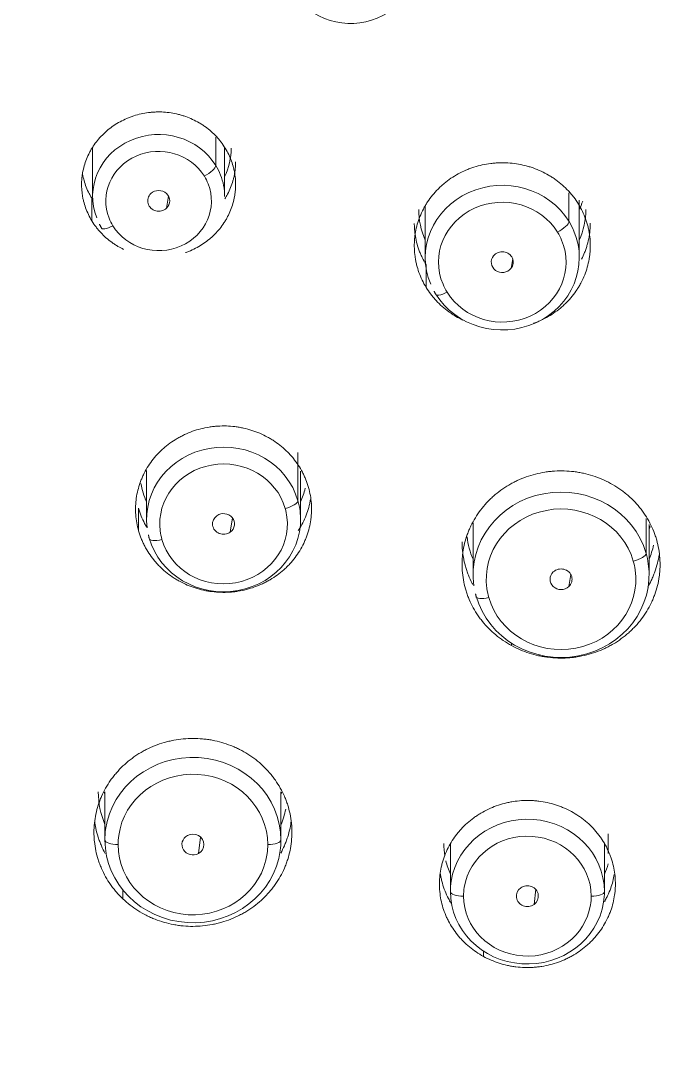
# Model space of a CAD drawing. Extents: x 3349 to 5808, y -3 to 827.
# Drawn here: x 3880.8 to 3892.62, y 498.76 to 517.47 of the extents above; entities that cross this region are included whole.
import ezdxf

# ---------------------------------------------------------------- set-up
doc = ezdxf.new("R2010")
doc.units = 0
doc.header["$LTSCALE"] = 4
doc.header["$MEASUREMENT"] = 0
doc.layers.get('0').update_dxf_attribs({"linetype": 'CONTINUOUS'})
doc.layers.add('1', color=7, linetype='CONTINUOUS')

msp = doc.modelspace()

# ---------------------------------------------------------------- linework, layer by layer
at = {"color": 7, "ltscale": 0.5}
msp.add_ellipse((3868.108, 529.628), major_axis=(-47.422, 0), ratio=0.896694, start_param=1.587359, end_param=7.826525, dxfattribs=at)
at = {"layer": '1', "color": 7, "linetype": 'Continuous', "lineweight": 13}
for p, q in [((3884.353, 515.352), (3884.353, 514.836)), ((3890.775, 514.341), (3890.775, 513.818)), ((3883.494, 514.278), (3883.458, 514.06)), ((3889.753, 513.136), (3889.721, 512.964)), ((3885.847, 509.616), (3885.847, 508.74)), ((3882.949, 508.194), (3882.949, 508.604)), ((3884.655, 508.43), (3884.616, 508.168)), ((3892.176, 508.419), (3892.176, 507.783)), ((3890.809, 507.398), (3890.772, 507.179)), ((3889.731, 506.106), (3889.731, 506.151)), ((3884.075, 502.625), (3884.038, 502.325)), ((3891.487, 502.328), (3891.487, 502.685)), ((3882.665, 501.5), (3882.665, 501.659)), ((3890.17, 501.674), (3890.141, 501.401)), ((3889.219, 500.552), (3889.219, 500.454))]:
    msp.add_line(p, q, dxfattribs=at)
at = {"layer": '1', "color": 7, "linetype": 'Continuous', "lineweight": 18}
for p, q in [((3882.114, 515.152), (3882.114, 514.272)), ((3884.514, 514.272), (3884.514, 515.168)), ((3888.163, 514.1), (3888.163, 513.16)), ((3890.963, 513.16), (3890.963, 514.204)), ((3883.095, 509.287), (3883.095, 508.4)), ((3885.895, 508.4), (3885.895, 509.28)), ((3889.031, 508.331), (3889.031, 507.394)), ((3892.231, 507.394), (3892.231, 508.309)), ((3882.338, 503.445), (3882.338, 502.57)), ((3885.538, 503.445), (3885.538, 502.57)), ((3888.619, 502.507), (3888.619, 501.632)), ((3891.419, 502.507), (3891.419, 501.632))]:
    msp.add_line(p, q, dxfattribs=at)
for centre, major_axis, ratio, start_param, end_param in [((3886.804, 518.546), (-1.2, 0), 0.939693, 0.785398, 3.756362), ((3883.314, 514.272), (-1.2, 0), 0.939693, 3.665191, 6.636155), ((3883.314, 515.148), (1.32, 0), 0.939693, 5.853524, 6.283185), ((3883.314, 514.272), (-1.2, 0), 0.939693, 3.141575, 3.494563), ((3889.563, 513.16), (-1.4, 0), 0.939693, 3.665191, 6.660531), ((3883.316, 514.193), (-0.2, 0), 0.939692, 5.499024, 8.640617), ((3883.316, 514.193), (-0.2, 0), 0.939692, 2.357432, 5.499024), ((3889.563, 514.583), (-1.52, 0), 0.939693, 2.74158, 2.862138), ((3889.563, 514.036), (1.52, 0), 0.939693, 3.141593, 3.541655), ((3889.563, 514.036), (1.52, 0), 0.939693, 5.883172, 6.283185), ((3889.563, 513.16), (-1.4, 0), 0.939693, 0.523599, 3.518938), ((3889.562, 513.078), (-0.2, 0), 0.939655, 5.629713, 8.771305), ((3889.562, 513.078), (-0.2, 0), 0.939655, 2.48812, 5.629713), ((3884.495, 508.4), (-1.4, 0), 0.939693, 3.403392, 6.398731), ((3884.495, 509.275), (1.52, 0), 0.939693, 3.296447, 3.541639), ((3884.495, 509.275), (1.52, 0), 0.939693, 5.883205, 6.064779), ((3890.631, 507.394), (-1.6, 0), 0.939693, 3.403392, 6.417013), ((3884.495, 508.4), (-1.4, 0), 0.939693, 0.261799, 3.257139), ((3884.494, 508.318), (-0.2, 0), 0.93973, 2.226322, 5.367914), ((3884.494, 508.318), (-0.2, 0), 0.93973, 5.367914, 8.509507), ((3890.631, 508.817), (-1.72, 0), 0.939693, 2.765861, 2.802039), ((3890.631, 508.269), (1.72, 0), 0.939693, 3.25649, 3.517389), ((3890.631, 508.269), (1.72, 0), 0.939693, 5.907454, 6.072879), ((3890.631, 507.394), (-1.6, 0), 0.939693, 0.261799, 3.27542), ((3890.631, 507.312), (-0.2, 0), 0.939692, 5.498856, 8.640448), ((3890.631, 507.312), (-0.2, 0), 0.939692, 2.357263, 5.498856), ((3883.938, 502.57), (-1.6, 0), 0.939693, 3.141593, 6.155214), ((3883.938, 503.445), (1.72, 0), 0.939693, 3.141609, 3.517324), ((3883.938, 503.992), (-1.72, 0), 0.939693, 0.34569, 0.375731), ((3883.938, 503.992), (-1.72, 0), 0.939693, 2.765845, 2.801384), ((3883.938, 503.445), (1.72, 0), 0.939693, 5.907438, 6.088079), ((3890.019, 501.632), (-1.4, 0), 0.939693, 3.141593, 6.136932), ((3883.938, 502.57), (-1.6, 0), 0.939693, 6.155214, 6.283185), ((3883.938, 502.488), (-0.2, 0), 0.939765, 2.095299, 5.236892), ((3883.938, 502.57), (-1.6, 0), 0.939693, 0, 3.013621), ((3883.938, 502.488), (-0.2, 0), 0.939765, 5.236892, 8.378484), ((3883.938, 502.57), (-1.6, 0), 0.939693, 3.013621, 3.141593), ((3890.019, 502.507), (1.52, 0), 0.939693, 3.141625, 3.301061), ((3890.019, 502.507), (1.52, 0), 0.939693, 3.364433, 3.541639), ((3890.019, 502.507), (1.52, 0), 0.939693, 5.883156, 6.021386), ((3890.019, 501.632), (-1.4, 0), 0.939693, 6.136932, 6.283185), ((3890.019, 501.55), (-0.2, 0), 0.93973, 2.226318, 5.367911), ((3890.019, 501.632), (-1.4, 0), 0.939693, 0, 2.995339), ((3890.019, 501.55), (-0.2, 0), 0.93973, 5.367911, 8.509504), ((3890.019, 501.632), (-1.4, 0), 0.939693, 2.995339, 3.141593)]:
    msp.add_ellipse(centre, major_axis=major_axis, ratio=ratio, start_param=start_param, end_param=end_param, dxfattribs=at)
at = {"layer": '1', "color": 7, "linetype": 'Continuous', "lineweight": 13}
for centre, major_axis, ratio, start_param, end_param in [((3883.314, 514.19), (-0.96, 0), 0.939693, 3.665191, 6.636155), ((3884.145, 514.723), (0.204, 0.126), 0.296198, 4.532374, 6.10317), ((3883.314, 514.272), (-1.2, 0), 0.939693, 3.494563, 3.665191), ((3883.314, 514.19), (-0.96, 0), 0.939693, 0.523599, 3.494563), ((3883.314, 514.19), (-0.96, 0), 0.939693, 3.494563, 3.665191), ((3889.563, 513.078), (-1.16, 0), 0.939693, 3.665191, 6.660531), ((3882.482, 513.821), (-0.204, -0.126), 0.296198, 6.10317, 7.673967), ((3883.314, 514.19), (-0.96, 0), 0.939693, 0.35297, 0.523599), ((3890.567, 513.705), (0.204, 0.126), 0.296198, 4.532374, 6.10317), ((3889.563, 513.16), (-1.4, 0), 0.939693, 3.518938, 3.665191), ((3889.563, 513.078), (-1.16, 0), 0.939693, 3.518938, 3.665191), ((3889.563, 513.078), (-1.16, 0), 0.939693, 0.523599, 3.518938), ((3889.563, 513.078), (-1.16, 0), 0.939693, 0.377345, 0.523599), ((3888.558, 512.615), (-0.204, -0.126), 0.296198, 6.10317, 7.673967), ((3884.495, 508.318), (-1.16, 0), 0.939693, 3.403392, 6.398731), ((3885.615, 508.682), (0.231, 0.066), 0.330366, 4.618464, 6.18926), ((3884.495, 508.4), (-1.4, 0), 0.939693, 3.257139, 3.403392), ((3890.631, 507.312), (-1.36, 0), 0.939693, 3.403392, 6.417013), ((3884.495, 508.318), (-1.16, 0), 0.939693, 3.257139, 3.403392), ((3884.495, 508.318), (-1.16, 0), 0.939693, 0.261799, 3.257139), ((3884.495, 508.318), (-1.16, 0), 0.939693, 0.115546, 0.261799), ((3883.374, 508.117), (-0.231, -0.066), 0.330366, 6.18926, 7.760056), ((3891.945, 507.724), (0.231, 0.066), 0.330366, 4.618464, 6.18926), ((3890.631, 507.394), (-1.6, 0), 0.939693, 3.27542, 3.403392), ((3890.631, 507.312), (-1.36, 0), 0.939693, 3.27542, 3.403392), ((3890.631, 507.312), (-1.36, 0), 0.939693, 0.261799, 3.27542), ((3889.317, 507.063), (-0.231, -0.066), 0.330366, 6.18926, 7.760056), ((3890.631, 507.312), (-1.36, 0), 0.939693, 0.133828, 0.261799), ((3883.938, 502.488), (-1.36, 0), 0.939693, 3.141593, 6.155214), ((3882.578, 502.57), (-0.24, 0), 0.34202, 0, 1.570796), ((3883.938, 502.488), (-1.36, 0), 0.939693, 6.155214, 6.283185), ((3885.298, 502.57), (0.24, 0), 0.34202, 4.712389, 6.283185), ((3890.019, 501.55), (-1.16, 0), 0.939693, 3.141593, 6.136932), ((3883.938, 502.488), (-1.36, 0), 0.939693, 0, 3.013621), ((3883.938, 502.488), (-1.36, 0), 0.939693, 3.013621, 3.141593), ((3888.859, 501.632), (-0.24, 0), 0.34202, 0, 1.570796), ((3890.019, 501.55), (-1.16, 0), 0.939693, 6.136932, 6.283185), ((3891.179, 501.632), (0.24, 0), 0.34202, 4.712389, 6.283185), ((3890.019, 501.55), (-1.16, 0), 0.939693, 0, 2.995339), ((3890.019, 501.55), (-1.16, 0), 0.939693, 2.995339, 3.141593)]:
    msp.add_ellipse(centre, major_axis=major_axis, ratio=ratio, start_param=start_param, end_param=end_param, dxfattribs=at)
at = {"layer": '1', "color": 7, "linetype": 'Continuous', "lineweight": 18}
for points, knots in [([(3867.787, 577.688), (3869.502, 577.688), (3871.193, 577.608), (3874.515, 577.302), (3876.146, 577.076), (3879.333, 576.491), (3880.891, 576.133), (3883.922, 575.297), (3885.396, 574.821), (3888.251, 573.765), (3889.632, 573.185), (3892.297, 571.937), (3893.58, 571.269), (3896.045, 569.858), (3897.227, 569.116), (3899.488, 567.571), (3900.566, 566.768), (3902.62, 565.114), (3903.595, 564.264), (3905.444, 562.528), (3906.318, 561.642), (3907.966, 559.846), (3908.74, 558.936), (3910.192, 557.102), (3910.87, 556.178), (3912.136, 554.326), (3912.723, 553.398), (3913.812, 551.548), (3914.314, 550.625), (3915.697, 547.875), (3916.459, 546.066), (3917.71, 542.54), (3918.2, 540.822), (3918.768, 538.337), (3918.929, 537.524), (3919.204, 535.934), (3919.317, 535.158), (3919.501, 533.645), (3919.571, 532.909), (3919.677, 531.481), (3919.711, 530.788), (3919.75, 529.449), (3919.754, 528.802), (3919.737, 527.556), (3919.716, 526.955), (3919.624, 525.222), (3919.524, 524.157), (3919.281, 522.2), (3919.138, 521.309), (3918.841, 519.697), (3918.686, 518.977), (3918.463, 518.023), (3918.389, 517.726), (3918.283, 517.311), (3918.231, 517.112), (3918.173, 516.893), (3918.144, 516.787), (3918.13, 516.735), (3918.123, 516.709), (3918.119, 516.696), (3918.117, 516.689), (3918.117, 516.686), (3918.116, 516.685), (3918.116, 516.684), (3918.116, 516.683), (3918.116, 516.683), (3918.116, 516.683), (3918.116, 516.683), (3918.116, 516.683), (3917.701, 515.17), (3917.216, 513.701), (3916.135, 510.864), (3915.54, 509.496), (3914.583, 507.517), (3914.253, 506.87), (3913.574, 505.598), (3913.226, 504.974), (3912.159, 503.134), (3911.421, 501.952), (3909.922, 499.663), (3909.16, 498.559), (3907.993, 496.969), (3907.6, 496.451), (3906.805, 495.438), (3906.404, 494.943), (3905.189, 493.493), (3904.367, 492.572), (3902.713, 490.816), (3901.88, 489.982), (3900.649, 488.772), (3900.242, 488.376), (3899.437, 487.594), (3899.04, 487.208), (3897.866, 486.061), (3897.109, 485.312), (3895.654, 483.839), (3894.955, 483.115), (3893.621, 481.688), (3892.986, 480.986), (3891.784, 479.603), (3891.218, 478.922), (3890.154, 477.584), (3889.657, 476.926), (3888.73, 475.635), (3888.301, 475.001), (3887.706, 474.072), (3887.516, 473.766), (3887.242, 473.311), (3887.153, 473.161), (3887.022, 472.937), (3886.957, 472.825), (3886.883, 472.695), (3886.846, 472.63), (3886.828, 472.598), (3886.819, 472.582), (3886.814, 472.574), (3886.812, 472.57), (3886.811, 472.568), (3886.81, 472.567), (3886.81, 472.566), (3886.81, 472.566), (3886.809, 472.566), (3886.807, 472.562), (3886.781, 472.515), (3886.68, 472.335), (3886.605, 472.201), (3886.411, 471.845), (3886.292, 471.623), (3886.013, 471.086), (3885.853, 470.772), (3885.501, 470.049), (3885.308, 469.639), (3884.899, 468.722), (3884.682, 468.213), (3884.235, 467.094), (3884.006, 466.484), (3883.546, 465.157), (3883.315, 464.442), (3882.863, 462.905), (3882.642, 462.083), (3882.221, 460.335), (3882.02, 459.409), (3881.646, 457.448), (3881.473, 456.413), (3881.158, 454.235), (3881.016, 453.091), (3880.763, 450.695), (3880.653, 449.444), (3880.459, 446.838), (3880.377, 445.484), (3880.237, 442.674), (3880.178, 432.206), (3880.106, 429.948), (3880.084, 429.183), (3880.054, 428.017), (3880.044, 427.625), (3880.031, 427.032), (3880.024, 426.734), (3880.017, 426.385), (3880.013, 426.21), (3880.012, 426.123), (3880.011, 426.079), (3880.01, 426.057), (3880.01, 426.046), (3880.01, 426.04), (3880.01, 426.038), (3880.01, 426.036), (3880.01, 426.036), (3880.01, 426.035), (3880.01, 426.035), (3879.99, 425.043), (3879.97, 423.928), (3879.943, 422.074), (3879.934, 421.426), (3879.917, 420.071), (3879.909, 419.363), (3879.893, 417.887), (3879.885, 417.118), (3879.871, 415.518), (3879.864, 414.686), (3879.845, 412.095), (3879.833, 410.239), (3879.814, 406.286), (3879.807, 404.187), (3879.795, 399.741), (3879.791, 397.393), (3879.787, 393.692), (3879.786, 392.429), (3879.784, 389.84), (3879.783, 388.515), (3879.782, 384.449), (3879.782, 381.615), (3879.782, 378.658)], [0, 0, 0, 0, 0.0125, 0.0125, 0.025, 0.025, 0.0375, 0.0375, 0.05, 0.05, 0.0625, 0.0625, 0.075, 0.075, 0.0875, 0.0875, 0.1, 0.1, 0.1125, 0.1125, 0.125, 0.125, 0.1375, 0.1375, 0.15, 0.15, 0.1625, 0.1625, 0.175, 0.175, 0.2, 0.2, 0.225, 0.225, 0.2375, 0.2375, 0.25, 0.25, 0.2625, 0.2625, 0.275, 0.275, 0.2875, 0.2875, 0.3, 0.3, 0.325, 0.325, 0.35, 0.35, 0.375, 0.375, 0.3875, 0.3875, 0.39375, 0.396875, 0.398437, 0.399219, 0.399609, 0.399805, 0.399902, 0.399951, 0.399976, 0.399988, 0.399994, 0.399997, 0.399998, 0.399998, 0.4, 0.4, 0.4125, 0.4125, 0.425, 0.425, 0.43125, 0.43125, 0.4375, 0.4375, 0.45, 0.45, 0.4625, 0.4625, 0.46875, 0.46875, 0.475, 0.475, 0.4875, 0.4875, 0.5, 0.5, 0.50625, 0.50625, 0.5125, 0.5125, 0.525, 0.525, 0.5375, 0.5375, 0.55, 0.55, 0.5625, 0.5625, 0.575, 0.575, 0.5875, 0.5875, 0.59375, 0.59375, 0.596875, 0.596875, 0.598437, 0.599219, 0.599609, 0.599805, 0.599902, 0.599951, 0.599976, 0.599988, 0.599994, 0.599997, 0.599997, 0.6, 0.6, 0.6125, 0.6125, 0.625, 0.625, 0.6375, 0.6375, 0.65, 0.65, 0.6625, 0.6625, 0.675, 0.675, 0.6875, 0.6875, 0.7, 0.7, 0.7125, 0.7125, 0.725, 0.725, 0.7375, 0.7375, 0.75, 0.75, 0.7625, 0.7625, 0.775, 0.775, 0.7875, 0.7875, 0.79375, 0.79375, 0.796875, 0.796875, 0.798437, 0.799219, 0.799609, 0.799805, 0.799902, 0.799951, 0.799976, 0.799988, 0.799994, 0.799997, 0.799998, 0.799998, 0.8, 0.8, 0.825, 0.825, 0.8375, 0.8375, 0.85, 0.85, 0.8625, 0.8625, 0.875, 0.875, 0.9, 0.9, 0.925, 0.925, 0.95, 0.95, 0.9625, 0.9625, 0.975, 0.975, 1, 1, 1, 1]), ([(3882.101, 513.827), (3882.055, 513.903), (3882.017, 513.982), (3881.973, 514.104), (3881.961, 514.145), (3881.945, 514.209), (3881.94, 514.23), (3881.932, 514.273), (3881.929, 514.294), (3881.914, 514.402), (3881.911, 514.488), (3881.918, 514.595), (3881.92, 514.617), (3881.925, 514.66), (3881.929, 514.682), (3881.94, 514.746), (3881.95, 514.788), (3881.985, 514.913), (3882.017, 514.994), (3882.068, 515.091), (3882.079, 515.111), (3882.101, 515.149), (3882.113, 515.167), (3882.149, 515.222), (3882.201, 515.293), (3882.26, 515.359), (3882.307, 515.406), (3882.323, 515.422), (3882.356, 515.452), (3882.373, 515.467), (3882.459, 515.539), (3882.534, 515.589), (3882.652, 515.653), (3882.693, 515.673), (3882.756, 515.7), (3882.777, 515.709), (3882.82, 515.725), (3882.842, 515.732), (3882.95, 515.767), (3883.039, 515.787), (3883.152, 515.801), (3883.175, 515.803), (3883.221, 515.807), (3883.244, 515.808), (3883.313, 515.81), (3883.359, 515.81), (3883.495, 515.801), (3883.586, 515.788), (3883.697, 515.76), (3883.719, 515.753), (3883.763, 515.74), (3883.785, 515.733), (3883.849, 515.71), (3883.933, 515.676), (3884.013, 515.634), (3884.071, 515.6), (3884.09, 515.588), (3884.128, 515.564), (3884.147, 515.551), (3884.238, 515.485), (3884.305, 515.426), (3884.38, 515.345), (3884.395, 515.329), (3884.424, 515.295), (3884.437, 515.278), (3884.478, 515.224), (3884.503, 515.188), (3884.526, 515.15)], [0, 0, 0, 0, 0.0625, 0.0625, 0.09375, 0.09375, 0.109375, 0.109375, 0.125, 0.125, 0.1875, 0.1875, 0.203125, 0.203125, 0.21875, 0.21875, 0.25, 0.25, 0.3125, 0.3125, 0.328125, 0.328125, 0.34375, 0.34375, 0.375, 0.40625, 0.40625, 0.421875, 0.421875, 0.4375, 0.4375, 0.5, 0.5, 0.53125, 0.53125, 0.546875, 0.546875, 0.5625, 0.5625, 0.625, 0.625, 0.640625, 0.640625, 0.65625, 0.65625, 0.6875, 0.6875, 0.75, 0.75, 0.765625, 0.765625, 0.78125, 0.78125, 0.8125, 0.84375, 0.84375, 0.859375, 0.859375, 0.875, 0.875, 0.9375, 0.9375, 0.953125, 0.953125, 0.96875, 0.96875, 1, 1, 1, 1]), ([(3884.526, 515.15), (3884.572, 515.075), (3884.61, 514.996), (3884.654, 514.874), (3884.666, 514.832), (3884.682, 514.769), (3884.687, 514.748), (3884.695, 514.705), (3884.699, 514.683), (3884.714, 514.576), (3884.717, 514.49), (3884.709, 514.382), (3884.707, 514.361), (3884.702, 514.318), (3884.699, 514.296), (3884.687, 514.232), (3884.678, 514.189), (3884.642, 514.065), (3884.61, 513.984), (3884.559, 513.886), (3884.549, 513.867), (3884.526, 513.829), (3884.515, 513.81), (3884.478, 513.755), (3884.426, 513.684), (3884.367, 513.619), (3884.321, 513.571), (3884.304, 513.556), (3884.271, 513.525), (3884.254, 513.511), (3884.168, 513.439), (3884.094, 513.389), (3883.975, 513.324), (3883.934, 513.304), (3883.871, 513.277), (3883.85, 513.268), (3883.82, 513.257), (3883.812, 513.254), (3883.804, 513.251)], [0, 0, 0, 0, 0.113039, 0.113039, 0.169559, 0.169559, 0.197818, 0.197818, 0.226078, 0.226078, 0.339117, 0.339117, 0.367377, 0.367377, 0.395637, 0.395637, 0.452156, 0.452156, 0.565195, 0.565195, 0.593455, 0.593455, 0.621715, 0.621715, 0.678234, 0.734754, 0.734754, 0.763014, 0.763014, 0.791273, 0.791273, 0.904312, 0.904312, 0.960832, 0.960832, 0.989092, 0.989092, 1, 1, 1, 1]), ([(3884.52, 514.229), (3884.537, 514.257), (3884.554, 514.286), (3884.609, 514.392), (3884.642, 514.473), (3884.672, 514.578), (3884.677, 514.599), (3884.687, 514.642), (3884.691, 514.663), (3884.702, 514.727), (3884.711, 514.799), (3884.714, 514.872), (3884.714, 514.902)], [0, 0, 0, 0, 0.138523, 0.138523, 0.506204, 0.506204, 0.598124, 0.598124, 0.690044, 0.690044, 0.873885, 1, 1, 1, 1]), ([(3888.177, 512.62), (3888.124, 512.707), (3888.081, 512.797), (3888.031, 512.936), (3888.017, 512.984), (3887.999, 513.056), (3887.993, 513.08), (3887.984, 513.129), (3887.98, 513.154), (3887.963, 513.277), (3887.959, 513.375), (3887.968, 513.498), (3887.971, 513.535), (3887.976, 513.572), (3887.98, 513.596), (3887.982, 513.609), (3887.993, 513.67), (3888.004, 513.719), (3888.044, 513.861), (3888.081, 513.953), (3888.139, 514.065), (3888.151, 514.087), (3888.177, 514.13), (3888.19, 514.152), (3888.231, 514.215), (3888.291, 514.296), (3888.358, 514.371), (3888.412, 514.425), (3888.43, 514.443), (3888.468, 514.477), (3888.487, 514.494), (3888.586, 514.576), (3888.671, 514.633), (3888.807, 514.707), (3888.853, 514.73), (3888.925, 514.761), (3888.95, 514.771), (3888.998, 514.789), (3889.023, 514.798), (3889.147, 514.837), (3889.248, 514.86), (3889.378, 514.876), (3889.404, 514.879), (3889.444, 514.882), (3889.457, 514.883), (3889.483, 514.884), (3889.549, 514.887), (3889.614, 514.886), (3889.77, 514.877), (3889.873, 514.861), (3890.001, 514.829), (3890.026, 514.822), (3890.076, 514.807), (3890.101, 514.799), (3890.174, 514.773), (3890.27, 514.734), (3890.361, 514.686), (3890.428, 514.647), (3890.45, 514.633), (3890.494, 514.605), (3890.515, 514.591), (3890.619, 514.515), (3890.695, 514.448), (3890.782, 514.356), (3890.798, 514.337), (3890.831, 514.298), (3890.847, 514.278), (3890.893, 514.218), (3890.922, 514.176), (3890.948, 514.133)], [0, 0, 0, 0, 0.0625, 0.0625, 0.09375, 0.09375, 0.109375, 0.109375, 0.125, 0.125, 0.1875, 0.1875, 0.203125, 0.210937, 0.210937, 0.21875, 0.21875, 0.25, 0.25, 0.3125, 0.3125, 0.328125, 0.328125, 0.34375, 0.34375, 0.375, 0.40625, 0.40625, 0.421875, 0.421875, 0.4375, 0.4375, 0.5, 0.5, 0.53125, 0.53125, 0.546875, 0.546875, 0.5625, 0.5625, 0.625, 0.625, 0.640625, 0.640625, 0.648437, 0.648437, 0.65625, 0.6875, 0.6875, 0.75, 0.75, 0.765625, 0.765625, 0.78125, 0.78125, 0.8125, 0.84375, 0.84375, 0.859375, 0.859375, 0.875, 0.875, 0.9375, 0.9375, 0.953125, 0.953125, 0.96875, 0.96875, 1, 1, 1, 1]), ([(3881.928, 514.707), (3881.941, 514.628), (3881.96, 514.55), (3882.002, 514.434), (3882.019, 514.393), (3882.047, 514.334), (3882.058, 514.314), (3882.079, 514.275), (3882.09, 514.256), (3882.101, 514.237)], [0, 0, 0, 0, 0.480249, 0.480249, 0.740125, 0.740125, 0.870062, 0.870062, 1, 1, 1, 1]), ([(3890.948, 514.133), (3891.001, 514.046), (3891.044, 513.957), (3891.094, 513.817), (3891.109, 513.77), (3891.127, 513.697), (3891.132, 513.673), (3891.141, 513.624), (3891.146, 513.599), (3891.163, 513.477), (3891.166, 513.378), (3891.158, 513.255), (3891.154, 513.218), (3891.149, 513.182), (3891.145, 513.157), (3891.143, 513.145), (3891.133, 513.083), (3891.122, 513.035), (3891.081, 512.892), (3891.045, 512.8), (3890.986, 512.689), (3890.974, 512.666), (3890.949, 512.623), (3890.935, 512.602), (3890.894, 512.539), (3890.834, 512.458), (3890.767, 512.382), (3890.713, 512.328), (3890.695, 512.31), (3890.657, 512.276), (3890.638, 512.259), (3890.539, 512.177), (3890.454, 512.119), (3890.319, 512.045), (3890.272, 512.023), (3890.2, 511.992), (3890.176, 511.982), (3890.145, 511.971), (3890.139, 511.968), (3890.132, 511.966)], [0, 0, 0, 0, 0.113453, 0.113453, 0.170179, 0.170179, 0.198542, 0.198542, 0.226905, 0.226905, 0.340358, 0.340358, 0.368721, 0.382903, 0.382903, 0.397084, 0.397084, 0.453811, 0.453811, 0.567263, 0.567263, 0.595626, 0.595626, 0.623989, 0.623989, 0.680716, 0.737442, 0.737442, 0.765805, 0.765805, 0.794168, 0.794168, 0.907621, 0.907621, 0.964347, 0.964347, 0.992711, 0.992711, 1, 1, 1, 1]), ([(3882.678, 513.311), (3882.643, 513.328), (3882.609, 513.346), (3882.556, 513.377), (3882.537, 513.389), (3882.499, 513.414), (3882.48, 513.426), (3882.389, 513.492), (3882.323, 513.551), (3882.247, 513.632), (3882.232, 513.649), (3882.204, 513.683), (3882.19, 513.7), (3882.149, 513.753), (3882.124, 513.79), (3882.101, 513.827)], [0, 0, 0, 0, 0.146539, 0.146539, 0.231885, 0.231885, 0.317231, 0.317231, 0.658616, 0.658616, 0.743962, 0.743962, 0.829308, 0.829308, 1, 1, 1, 1]), ([(3887.963, 513.784), (3887.963, 513.769), (3887.963, 513.753), (3887.964, 513.713), (3887.966, 513.688), (3887.97, 513.638), (3887.973, 513.614), (3887.99, 513.491), (3888.013, 513.395), (3888.055, 513.278), (3888.064, 513.255), (3888.084, 513.209), (3888.094, 513.185), (3888.127, 513.117), (3888.151, 513.073), (3888.177, 513.03)], [0, 0, 0, 0, 0.059089, 0.059089, 0.15318, 0.15318, 0.247271, 0.247271, 0.623636, 0.623636, 0.717727, 0.717727, 0.811818, 0.811818, 1, 1, 1, 1]), ([(3891.004, 513.132), (3891.024, 513.172), (3891.043, 513.213), (3891.069, 513.278), (3891.077, 513.301), (3891.094, 513.348), (3891.101, 513.372), (3891.135, 513.493), (3891.152, 513.59), (3891.161, 513.722), (3891.163, 513.756), (3891.163, 513.79)], [0, 0, 0, 0, 0.197475, 0.197475, 0.306336, 0.306336, 0.415198, 0.415198, 0.850643, 0.850643, 1, 1, 1, 1]), ([(3888.846, 512.026), (3888.803, 512.046), (3888.761, 512.068), (3888.697, 512.106), (3888.675, 512.119), (3888.631, 512.148), (3888.61, 512.162), (3888.506, 512.237), (3888.43, 512.305), (3888.344, 512.397), (3888.327, 512.416), (3888.294, 512.455), (3888.278, 512.475), (3888.232, 512.535), (3888.203, 512.577), (3888.177, 512.62)], [0, 0, 0, 0, 0.15683, 0.15683, 0.241147, 0.241147, 0.325464, 0.325464, 0.662732, 0.662732, 0.747049, 0.747049, 0.831366, 0.831366, 1, 1, 1, 1]), ([(3882.949, 508.194), (3882.922, 508.291), (3882.905, 508.388), (3882.895, 508.536), (3882.894, 508.585), (3882.896, 508.66), (3882.898, 508.684), (3882.902, 508.734), (3882.905, 508.759), (3882.922, 508.882), (3882.946, 508.978), (3882.988, 509.095), (3883.001, 509.13), (3883.016, 509.164), (3883.026, 509.187), (3883.032, 509.199), (3883.059, 509.256), (3883.083, 509.3), (3883.161, 509.428), (3883.222, 509.508), (3883.308, 509.602), (3883.326, 509.62), (3883.363, 509.656), (3883.382, 509.673), (3883.439, 509.724), (3883.519, 509.788), (3883.604, 509.844), (3883.671, 509.883), (3883.694, 509.896), (3883.74, 509.92), (3883.763, 509.932), (3883.881, 509.987), (3883.979, 510.022), (3884.13, 510.06), (3884.181, 510.071), (3884.259, 510.083), (3884.285, 510.087), (3884.337, 510.092), (3884.363, 510.095), (3884.494, 510.103), (3884.598, 510.1), (3884.728, 510.084), (3884.754, 510.08), (3884.793, 510.073), (3884.806, 510.071), (3884.832, 510.066), (3884.896, 510.053), (3884.959, 510.036), (3885.107, 509.988), (3885.202, 509.948), (3885.316, 509.886), (3885.339, 509.873), (3885.383, 509.846), (3885.405, 509.832), (3885.469, 509.789), (3885.55, 509.728), (3885.625, 509.659), (3885.679, 509.605), (3885.697, 509.587), (3885.731, 509.549), (3885.748, 509.529), (3885.827, 509.431), (3885.882, 509.347), (3885.94, 509.237), (3885.951, 509.214), (3885.972, 509.169), (3885.982, 509.146), (3886.01, 509.076), (3886.026, 509.028), (3886.04, 508.98)], [0, 0, 0, 0, 0.0625, 0.0625, 0.09375, 0.09375, 0.109375, 0.109375, 0.125, 0.125, 0.1875, 0.1875, 0.203125, 0.210938, 0.210938, 0.21875, 0.21875, 0.25, 0.25, 0.3125, 0.3125, 0.328125, 0.328125, 0.34375, 0.34375, 0.375, 0.40625, 0.40625, 0.421875, 0.421875, 0.4375, 0.4375, 0.5, 0.5, 0.53125, 0.53125, 0.546875, 0.546875, 0.5625, 0.5625, 0.625, 0.625, 0.640625, 0.640625, 0.648438, 0.648438, 0.65625, 0.6875, 0.6875, 0.75, 0.75, 0.765625, 0.765625, 0.78125, 0.78125, 0.8125, 0.84375, 0.84375, 0.859375, 0.859375, 0.875, 0.875, 0.9375, 0.9375, 0.953125, 0.953125, 0.96875, 0.96875, 1, 1, 1, 1]), ([(3891.531, 509.056), (3891.48, 509.084), (3891.374, 509.135), (3891.211, 509.196), (3891.098, 509.226), (3891.012, 509.245), (3890.982, 509.251), (3890.924, 509.261), (3890.895, 509.265), (3890.807, 509.276), (3890.69, 509.285), (3890.573, 509.283), (3890.485, 509.277), (3890.441, 509.273), (3890.397, 509.268), (3890.367, 509.264), (3890.352, 509.262), (3890.279, 509.251), (3890.164, 509.227), (3889.997, 509.176), (3889.889, 509.132), (3889.809, 509.094), (3889.783, 509.081), (3889.731, 509.054), (3889.705, 509.04), (3889.63, 508.996), (3889.534, 508.932), (3889.444, 508.861), (3889.38, 508.804), (3889.359, 508.784), (3889.318, 508.744), (3889.297, 508.723), (3889.239, 508.66), (3889.166, 508.573), (3889.07, 508.433), (3889.016, 508.334), (3888.98, 508.257), (3888.968, 508.231), (3888.946, 508.179), (3888.936, 508.153), (3888.908, 508.074), (3888.875, 507.967), (3888.854, 507.858), (3888.843, 507.775), (3888.84, 507.747), (3888.836, 507.705), (3888.835, 507.691), (3888.833, 507.663), (3888.83, 507.594), (3888.832, 507.468), (3888.852, 507.303), (3888.877, 507.194), (3888.9, 507.113), (3888.908, 507.086), (3888.926, 507.033), (3888.936, 507.006), (3888.967, 506.928), (3889.013, 506.827), (3889.07, 506.729), (3889.117, 506.658), (3889.133, 506.635), (3889.167, 506.589), (3889.184, 506.566), (3889.238, 506.5), (3889.314, 506.415), (3889.398, 506.338), (3889.465, 506.283), (3889.487, 506.265), (3889.534, 506.23), (3889.557, 506.213), (3889.63, 506.164), (3889.68, 506.134), (3889.731, 506.106)], [0, 0, 0, 0, 0.03125, 0.0625, 0.09375, 0.09375, 0.109375, 0.109375, 0.125, 0.125, 0.15625, 0.1875, 0.1875, 0.203125, 0.210938, 0.210938, 0.21875, 0.21875, 0.25, 0.28125, 0.3125, 0.3125, 0.328125, 0.328125, 0.34375, 0.34375, 0.375, 0.40625, 0.40625, 0.421875, 0.421875, 0.4375, 0.4375, 0.46875, 0.5, 0.53125, 0.53125, 0.546875, 0.546875, 0.5625, 0.5625, 0.59375, 0.625, 0.625, 0.640625, 0.640625, 0.648438, 0.648438, 0.65625, 0.6875, 0.71875, 0.75, 0.75, 0.765625, 0.765625, 0.78125, 0.78125, 0.8125, 0.84375, 0.84375, 0.859375, 0.859375, 0.875, 0.875, 0.90625, 0.9375, 0.9375, 0.953125, 0.953125, 0.96875, 0.96875, 1, 1, 1, 1]), ([(3889.731, 506.106), (3889.782, 506.078), (3889.888, 506.027), (3890.051, 505.966), (3890.164, 505.935), (3890.25, 505.916), (3890.28, 505.911), (3890.338, 505.901), (3890.367, 505.896), (3890.455, 505.886), (3890.572, 505.877), (3890.689, 505.879), (3890.777, 505.884), (3890.821, 505.888), (3890.865, 505.893), (3890.895, 505.897), (3890.91, 505.899), (3890.983, 505.911), (3891.098, 505.935), (3891.265, 505.986), (3891.373, 506.03), (3891.453, 506.067), (3891.479, 506.081), (3891.531, 506.108), (3891.557, 506.122), (3891.632, 506.166), (3891.728, 506.23), (3891.818, 506.302), (3891.882, 506.359), (3891.903, 506.378), (3891.944, 506.419), (3891.965, 506.439), (3892.023, 506.503), (3892.096, 506.59), (3892.192, 506.73), (3892.246, 506.829), (3892.282, 506.906), (3892.294, 506.932), (3892.316, 506.984), (3892.326, 507.01), (3892.354, 507.089), (3892.387, 507.196), (3892.408, 507.305), (3892.419, 507.388), (3892.422, 507.415), (3892.426, 507.457), (3892.427, 507.471), (3892.429, 507.499), (3892.432, 507.569), (3892.43, 507.694), (3892.41, 507.86), (3892.385, 507.969), (3892.362, 508.05), (3892.354, 508.077), (3892.336, 508.13), (3892.326, 508.156), (3892.295, 508.234), (3892.249, 508.336), (3892.192, 508.433), (3892.145, 508.504), (3892.129, 508.527), (3892.095, 508.573), (3892.078, 508.596), (3892.024, 508.662), (3891.948, 508.747), (3891.864, 508.824), (3891.797, 508.879), (3891.775, 508.897), (3891.728, 508.932), (3891.705, 508.948), (3891.632, 508.997), (3891.582, 509.028), (3891.531, 509.056)], [0, 0, 0, 0, 0.03125, 0.0625, 0.09375, 0.09375, 0.109375, 0.109375, 0.125, 0.125, 0.15625, 0.1875, 0.1875, 0.203125, 0.210937, 0.210937, 0.21875, 0.21875, 0.25, 0.28125, 0.3125, 0.3125, 0.328125, 0.328125, 0.34375, 0.34375, 0.375, 0.40625, 0.40625, 0.421875, 0.421875, 0.4375, 0.4375, 0.46875, 0.5, 0.53125, 0.53125, 0.546875, 0.546875, 0.5625, 0.5625, 0.59375, 0.625, 0.625, 0.640625, 0.640625, 0.648437, 0.648437, 0.65625, 0.6875, 0.71875, 0.75, 0.75, 0.765625, 0.765625, 0.78125, 0.78125, 0.8125, 0.84375, 0.84375, 0.859375, 0.859375, 0.875, 0.875, 0.90625, 0.9375, 0.9375, 0.953125, 0.953125, 0.96875, 0.96875, 1, 1, 1, 1]), ([(3886.04, 508.98), (3886.067, 508.884), (3886.084, 508.786), (3886.095, 508.639), (3886.095, 508.589), (3886.093, 508.515), (3886.091, 508.49), (3886.087, 508.44), (3886.084, 508.415), (3886.067, 508.293), (3886.044, 508.197), (3886.002, 508.08), (3885.988, 508.045), (3885.973, 508.01), (3885.963, 507.987), (3885.958, 507.976), (3885.93, 507.919), (3885.906, 507.875), (3885.828, 507.746), (3885.767, 507.666), (3885.681, 507.572), (3885.663, 507.554), (3885.626, 507.518), (3885.608, 507.501), (3885.55, 507.45), (3885.471, 507.386), (3885.385, 507.33), (3885.318, 507.29), (3885.296, 507.278), (3885.25, 507.253), (3885.226, 507.242), (3885.108, 507.187), (3885.011, 507.152), (3884.859, 507.113), (3884.808, 507.103), (3884.73, 507.09), (3884.704, 507.087), (3884.652, 507.081), (3884.626, 507.079), (3884.495, 507.071), (3884.391, 507.074), (3884.261, 507.09), (3884.235, 507.093), (3884.196, 507.1), (3884.183, 507.102), (3884.158, 507.107), (3884.093, 507.121), (3884.03, 507.138), (3883.882, 507.185), (3883.787, 507.225), (3883.673, 507.288), (3883.65, 507.301), (3883.606, 507.328), (3883.584, 507.341), (3883.521, 507.385), (3883.439, 507.446), (3883.364, 507.514), (3883.31, 507.569), (3883.292, 507.587), (3883.258, 507.625), (3883.242, 507.645), (3883.162, 507.743), (3883.107, 507.827), (3883.049, 507.937), (3883.038, 507.96), (3883.017, 508.005), (3883.007, 508.028), (3882.979, 508.098), (3882.963, 508.146), (3882.949, 508.194)], [0, 0, 0, 0, 0.0625, 0.0625, 0.09375, 0.09375, 0.109375, 0.109375, 0.125, 0.125, 0.1875, 0.1875, 0.203125, 0.210938, 0.210938, 0.21875, 0.21875, 0.25, 0.25, 0.3125, 0.3125, 0.328125, 0.328125, 0.34375, 0.34375, 0.375, 0.40625, 0.40625, 0.421875, 0.421875, 0.4375, 0.4375, 0.5, 0.5, 0.53125, 0.53125, 0.546875, 0.546875, 0.5625, 0.5625, 0.625, 0.625, 0.640625, 0.640625, 0.648438, 0.648438, 0.65625, 0.6875, 0.6875, 0.75, 0.75, 0.765625, 0.765625, 0.78125, 0.78125, 0.8125, 0.84375, 0.84375, 0.859375, 0.859375, 0.875, 0.875, 0.9375, 0.9375, 0.953125, 0.953125, 0.96875, 0.96875, 1, 1, 1, 1]), ([(3885.854, 508.2), (3885.863, 508.213), (3885.872, 508.227), (3885.906, 508.284), (3885.93, 508.328), (3885.973, 508.418), (3885.992, 508.464), (3886.026, 508.558), (3886.04, 508.605), (3886.055, 508.666), (3886.058, 508.678), (3886.064, 508.703), (3886.068, 508.726), (3886.073, 508.749), (3886.074, 508.76)], [0, 0, 0, 0, 0.079321, 0.079321, 0.326816, 0.326816, 0.57431, 0.57431, 0.821804, 0.821804, 0.883678, 0.883678, 0.945551, 1, 1, 1, 1]), ([(3882.949, 508.604), (3882.963, 508.555), (3882.995, 508.461), (3883.047, 508.348), (3883.083, 508.282), (3883.096, 508.26)], [0, 0, 0, 0, 0.400721, 0.801443, 1, 1, 1, 1]), ([(3888.831, 507.991), (3888.831, 507.953), (3888.834, 507.86), (3888.845, 507.768), (3888.864, 507.658), (3888.877, 507.604), (3888.9, 507.522), (3888.908, 507.495), (3888.926, 507.442), (3888.936, 507.415), (3888.967, 507.337), (3888.99, 507.286), (3889.019, 507.23), (3889.023, 507.224), (3889.026, 507.218)], [0, 0, 0, 0, 0.140402, 0.348714, 0.348714, 0.557026, 0.557026, 0.661182, 0.661182, 0.765337, 0.765337, 0.973649, 0.973649, 1, 1, 1, 1]), ([(3892.206, 507.168), (3892.229, 507.208), (3892.25, 507.249), (3892.282, 507.316), (3892.294, 507.342), (3892.316, 507.394), (3892.326, 507.42), (3892.354, 507.499), (3892.37, 507.553), (3892.396, 507.655), (3892.405, 507.704), (3892.413, 507.754)], [0, 0, 0, 0, 0.218733, 0.218733, 0.353504, 0.353504, 0.488275, 0.488275, 0.757817, 0.757817, 1, 1, 1, 1]), ([(3885.211, 503.919), (3885.169, 503.959), (3885.082, 504.034), (3884.94, 504.133), (3884.839, 504.191), (3884.761, 504.23), (3884.735, 504.243), (3884.681, 504.267), (3884.654, 504.278), (3884.572, 504.31), (3884.462, 504.347), (3884.348, 504.374), (3884.261, 504.391), (3884.218, 504.398), (3884.174, 504.403), (3884.144, 504.407), (3884.129, 504.408), (3884.056, 504.415), (3883.938, 504.42), (3883.762, 504.412), (3883.646, 504.396), (3883.559, 504.379), (3883.53, 504.373), (3883.472, 504.359), (3883.444, 504.352), (3883.359, 504.327), (3883.249, 504.29), (3883.142, 504.242), (3883.065, 504.202), (3883.039, 504.189), (3882.988, 504.16), (3882.963, 504.145), (3882.889, 504.098), (3882.794, 504.031), (3882.664, 503.919), (3882.585, 503.836), (3882.529, 503.771), (3882.51, 503.749), (3882.475, 503.704), (3882.458, 503.681), (3882.409, 503.611), (3882.349, 503.516), (3882.298, 503.415), (3882.264, 503.337), (3882.254, 503.311), (3882.239, 503.271), (3882.234, 503.258), (3882.225, 503.231), (3882.202, 503.164), (3882.17, 503.043), (3882.144, 502.877), (3882.138, 502.766), (3882.138, 502.681), (3882.139, 502.653), (3882.142, 502.597), (3882.144, 502.569), (3882.153, 502.486), (3882.17, 502.376), (3882.198, 502.267), (3882.224, 502.187), (3882.233, 502.16), (3882.253, 502.107), (3882.264, 502.081), (3882.298, 502.003), (3882.348, 501.902), (3882.408, 501.807), (3882.457, 501.737), (3882.474, 501.714), (3882.509, 501.669), (3882.527, 501.647), (3882.584, 501.582), (3882.623, 501.54), (3882.665, 501.5)], [0, 0, 0, 0, 0.03125, 0.0625, 0.09375, 0.09375, 0.109375, 0.109375, 0.125, 0.125, 0.15625, 0.1875, 0.1875, 0.203125, 0.210937, 0.210937, 0.21875, 0.21875, 0.25, 0.28125, 0.3125, 0.3125, 0.328125, 0.328125, 0.34375, 0.34375, 0.375, 0.40625, 0.40625, 0.421875, 0.421875, 0.4375, 0.4375, 0.46875, 0.5, 0.53125, 0.53125, 0.546875, 0.546875, 0.5625, 0.5625, 0.59375, 0.625, 0.625, 0.640625, 0.640625, 0.648437, 0.648437, 0.65625, 0.6875, 0.71875, 0.75, 0.75, 0.765625, 0.765625, 0.78125, 0.78125, 0.8125, 0.84375, 0.84375, 0.859375, 0.859375, 0.875, 0.875, 0.90625, 0.9375, 0.9375, 0.953125, 0.953125, 0.96875, 0.96875, 1, 1, 1, 1]), ([(3882.665, 501.5), (3882.708, 501.46), (3882.795, 501.385), (3882.936, 501.285), (3883.037, 501.228), (3883.115, 501.188), (3883.142, 501.176), (3883.196, 501.152), (3883.223, 501.14), (3883.304, 501.108), (3883.415, 501.071), (3883.529, 501.044), (3883.615, 501.028), (3883.659, 501.02), (3883.703, 501.015), (3883.732, 501.011), (3883.747, 501.01), (3883.821, 501.003), (3883.939, 500.998), (3884.114, 501.006), (3884.231, 501.023), (3884.318, 501.039), (3884.347, 501.045), (3884.404, 501.059), (3884.433, 501.067), (3884.517, 501.091), (3884.628, 501.129), (3884.734, 501.177), (3884.812, 501.217), (3884.838, 501.23), (3884.888, 501.259), (3884.914, 501.275), (3884.988, 501.322), (3885.082, 501.388), (3885.212, 501.501), (3885.292, 501.584), (3885.348, 501.649), (3885.366, 501.671), (3885.402, 501.717), (3885.419, 501.739), (3885.468, 501.809), (3885.528, 501.905), (3885.578, 502.006), (3885.612, 502.083), (3885.623, 502.109), (3885.638, 502.149), (3885.643, 502.163), (3885.652, 502.189), (3885.674, 502.256), (3885.706, 502.378), (3885.732, 502.543), (3885.738, 502.655), (3885.738, 502.74), (3885.738, 502.768), (3885.735, 502.824), (3885.733, 502.852), (3885.724, 502.935), (3885.707, 503.045), (3885.678, 503.153), (3885.653, 503.233), (3885.644, 503.26), (3885.624, 503.313), (3885.613, 503.339), (3885.579, 503.417), (3885.529, 503.518), (3885.469, 503.613), (3885.42, 503.683), (3885.403, 503.705), (3885.368, 503.75), (3885.349, 503.773), (3885.293, 503.838), (3885.253, 503.88), (3885.211, 503.919)], [0, 0, 0, 0, 0.03125, 0.0625, 0.09375, 0.09375, 0.109375, 0.109375, 0.125, 0.125, 0.15625, 0.1875, 0.1875, 0.203125, 0.210938, 0.210938, 0.21875, 0.21875, 0.25, 0.28125, 0.3125, 0.3125, 0.328125, 0.328125, 0.34375, 0.34375, 0.375, 0.40625, 0.40625, 0.421875, 0.421875, 0.4375, 0.4375, 0.46875, 0.5, 0.53125, 0.53125, 0.546875, 0.546875, 0.5625, 0.5625, 0.59375, 0.625, 0.625, 0.640625, 0.640625, 0.648438, 0.648438, 0.65625, 0.6875, 0.71875, 0.75, 0.75, 0.765625, 0.765625, 0.78125, 0.78125, 0.8125, 0.84375, 0.84375, 0.859375, 0.859375, 0.875, 0.875, 0.90625, 0.9375, 0.9375, 0.953125, 0.953125, 0.96875, 0.96875, 1, 1, 1, 1]), ([(3889.219, 500.454), (3889.128, 500.504), (3889.043, 500.562), (3888.925, 500.66), (3888.888, 500.694), (3888.834, 500.749), (3888.816, 500.767), (3888.782, 500.806), (3888.765, 500.825), (3888.686, 500.924), (3888.631, 501.008), (3888.573, 501.119), (3888.556, 501.153), (3888.541, 501.187), (3888.531, 501.211), (3888.526, 501.222), (3888.503, 501.281), (3888.487, 501.328), (3888.447, 501.472), (3888.43, 501.569), (3888.421, 501.694), (3888.42, 501.719), (3888.419, 501.769), (3888.419, 501.794), (3888.422, 501.869), (3888.43, 501.967), (3888.449, 502.065), (3888.467, 502.137), (3888.473, 502.162), (3888.487, 502.21), (3888.495, 502.234), (3888.538, 502.352), (3888.581, 502.442), (3888.659, 502.571), (3888.687, 502.613), (3888.733, 502.674), (3888.749, 502.694), (3888.782, 502.733), (3888.798, 502.752), (3888.885, 502.846), (3888.961, 502.913), (3889.064, 502.989), (3889.086, 503.004), (3889.118, 503.025), (3889.129, 503.032), (3889.151, 503.046), (3889.207, 503.08), (3889.264, 503.11), (3889.404, 503.176), (3889.502, 503.211), (3889.629, 503.244), (3889.655, 503.25), (3889.706, 503.261), (3889.732, 503.265), (3889.809, 503.277), (3889.913, 503.289), (3890.017, 503.291), (3890.096, 503.289), (3890.122, 503.287), (3890.175, 503.283), (3890.201, 503.281), (3890.331, 503.265), (3890.433, 503.243), (3890.556, 503.203), (3890.581, 503.195), (3890.63, 503.176), (3890.654, 503.167), (3890.726, 503.136), (3890.773, 503.113), (3890.819, 503.088)], [0, 0, 0, 0, 0.0625, 0.0625, 0.09375, 0.09375, 0.109375, 0.109375, 0.125, 0.125, 0.1875, 0.1875, 0.203125, 0.210937, 0.210937, 0.21875, 0.21875, 0.25, 0.25, 0.3125, 0.3125, 0.328125, 0.328125, 0.34375, 0.34375, 0.375, 0.40625, 0.40625, 0.421875, 0.421875, 0.4375, 0.4375, 0.5, 0.5, 0.53125, 0.53125, 0.546875, 0.546875, 0.5625, 0.5625, 0.625, 0.625, 0.640625, 0.640625, 0.648437, 0.648437, 0.65625, 0.6875, 0.6875, 0.75, 0.75, 0.765625, 0.765625, 0.78125, 0.78125, 0.8125, 0.84375, 0.84375, 0.859375, 0.859375, 0.875, 0.875, 0.9375, 0.9375, 0.953125, 0.953125, 0.96875, 0.96875, 1, 1, 1, 1]), ([(3889.219, 500.454), (3889.311, 500.404), (3889.406, 500.363), (3889.554, 500.316), (3889.604, 500.302), (3889.681, 500.285), (3889.707, 500.28), (3889.759, 500.271), (3889.785, 500.268), (3889.915, 500.252), (3890.019, 500.249), (3890.149, 500.257), (3890.188, 500.26), (3890.228, 500.265), (3890.254, 500.269), (3890.267, 500.271), (3890.332, 500.281), (3890.383, 500.292), (3890.534, 500.33), (3890.632, 500.365), (3890.75, 500.421), (3890.773, 500.433), (3890.819, 500.457), (3890.842, 500.47), (3890.909, 500.509), (3890.994, 500.566), (3891.074, 500.63), (3891.131, 500.681), (3891.15, 500.699), (3891.187, 500.735), (3891.205, 500.753), (3891.291, 500.848), (3891.352, 500.928), (3891.43, 501.057), (3891.454, 501.101), (3891.487, 501.17), (3891.497, 501.193), (3891.517, 501.239), (3891.526, 501.263), (3891.568, 501.38), (3891.591, 501.477), (3891.609, 501.6), (3891.611, 501.625), (3891.615, 501.662), (3891.616, 501.675), (3891.617, 501.7), (3891.62, 501.762), (3891.619, 501.824), (3891.609, 501.972), (3891.592, 502.07), (3891.558, 502.191), (3891.551, 502.215), (3891.535, 502.262), (3891.526, 502.286), (3891.498, 502.355), (3891.457, 502.446), (3891.406, 502.533), (3891.365, 502.596), (3891.35, 502.617), (3891.32, 502.658), (3891.305, 502.678), (3891.225, 502.777), (3891.154, 502.849), (3891.056, 502.931), (3891.036, 502.946), (3890.995, 502.977), (3890.974, 502.992), (3890.909, 503.036), (3890.865, 503.063), (3890.819, 503.088)], [0, 0, 0, 0, 0.0625, 0.0625, 0.09375, 0.09375, 0.109375, 0.109375, 0.125, 0.125, 0.1875, 0.1875, 0.203125, 0.210938, 0.210938, 0.21875, 0.21875, 0.25, 0.25, 0.3125, 0.3125, 0.328125, 0.328125, 0.34375, 0.34375, 0.375, 0.40625, 0.40625, 0.421875, 0.421875, 0.4375, 0.4375, 0.5, 0.5, 0.53125, 0.53125, 0.546875, 0.546875, 0.5625, 0.5625, 0.625, 0.625, 0.640625, 0.640625, 0.648438, 0.648438, 0.65625, 0.6875, 0.6875, 0.75, 0.75, 0.765625, 0.765625, 0.78125, 0.78125, 0.8125, 0.84375, 0.84375, 0.859375, 0.859375, 0.875, 0.875, 0.9375, 0.9375, 0.953125, 0.953125, 0.96875, 0.96875, 1, 1, 1, 1]), ([(3882.152, 502.908), (3882.157, 502.867), (3882.164, 502.826), (3882.184, 502.731), (3882.198, 502.677), (3882.224, 502.596), (3882.233, 502.569), (3882.253, 502.516), (3882.264, 502.49), (3882.295, 502.417), (3882.318, 502.371), (3882.342, 502.326)], [0, 0, 0, 0, 0.203704, 0.203704, 0.478053, 0.478053, 0.615227, 0.615227, 0.752401, 0.752401, 1, 1, 1, 1]), ([(3885.534, 502.331), (3885.558, 502.376), (3885.581, 502.421), (3885.612, 502.493), (3885.623, 502.519), (3885.643, 502.573), (3885.652, 502.6), (3885.678, 502.68), (3885.692, 502.734), (3885.712, 502.831), (3885.719, 502.873), (3885.725, 502.915)], [0, 0, 0, 0, 0.243983, 0.243983, 0.380744, 0.380744, 0.517506, 0.517506, 0.791029, 0.791029, 1, 1, 1, 1]), ([(3888.437, 501.952), (3888.438, 501.945), (3888.439, 501.939), (3888.444, 501.908), (3888.449, 501.883), (3888.46, 501.834), (3888.467, 501.81), (3888.487, 501.737), (3888.519, 501.642), (3888.56, 501.551), (3888.598, 501.479), (3888.613, 501.452), (3888.629, 501.425)], [0, 0, 0, 0, 0.035033, 0.035033, 0.168242, 0.168242, 0.301452, 0.301452, 0.56787, 0.834288, 0.834288, 1, 1, 1, 1]), ([(3891.418, 501.446), (3891.426, 501.46), (3891.434, 501.475), (3891.454, 501.512), (3891.466, 501.534), (3891.498, 501.603), (3891.517, 501.649), (3891.563, 501.777), (3891.585, 501.86), (3891.599, 501.944)], [0, 0, 0, 0, 0.092409, 0.092409, 0.233493, 0.233493, 0.51566, 0.51566, 1, 1, 1, 1])]:
    msp.add_open_spline(points, degree=3, knots=knots, dxfattribs=at)
at = {"layer": '1', "color": 7, "linetype": 'Continuous', "lineweight": 13}
msp.add_open_spline([(3867.787, 576.753), (3867.839, 576.753), (3867.944, 576.753), (3868.103, 576.752), (3868.262, 576.751), (3868.418, 576.75), (3868.572, 576.748), (3868.731, 576.745), (3868.896, 576.742), (3869.076, 576.738), (3869.273, 576.733), (3869.49, 576.727), (3869.728, 576.719), (3869.987, 576.709), (3870.268, 576.697), (3870.572, 576.683), (3870.903, 576.665), (3871.262, 576.643), (3871.65, 576.617), (3872.069, 576.586), (3872.522, 576.548), (3873.009, 576.504), (3873.534, 576.451), (3874.099, 576.388), (3874.708, 576.313), (3875.365, 576.226), (3876.072, 576.122), (3876.834, 575.999), (3877.656, 575.854), (3878.54, 575.684), (3879.492, 575.483), (3880.516, 575.248), (3881.615, 574.971), (3882.796, 574.646), (3884.064, 574.265), (3885.422, 573.819), (3886.87, 573.298), (3888.41, 572.692), (3890.046, 571.985), (3891.792, 571.157), (3893.662, 570.181), (3895.66, 569.029), (3897.784, 567.668), (3900.034, 566.058), (3902.409, 564.146), (3904.892, 561.871), (3907.403, 559.219), (3909.774, 556.288), (3911.836, 553.284), (3913.515, 550.406), (3914.835, 547.754), (3915.859, 545.344), (3916.652, 543.165), (3917.263, 541.197), (3917.735, 539.413), (3918.097, 537.793), (3918.372, 536.324), (3918.581, 534.986), (3918.74, 533.74), (3918.862, 532.525), (3918.954, 531.295), (3919.012, 530.061), (3919.036, 528.873), (3919.03, 527.757), (3918.998, 526.674), (3918.938, 525.542), (3918.839, 524.301), (3918.687, 522.917), (3918.468, 521.373), (3918.159, 519.649), (3917.73, 517.717), (3917.143, 515.551), (3916.354, 513.136), (3915.33, 510.51), (3914.08, 507.79), (3912.679, 505.149), (3911.238, 502.728), (3909.859, 500.585), (3908.581, 498.715), (3907.398, 497.094), (3906.296, 495.68), (3905.263, 494.432), (3904.294, 493.321), (3903.387, 492.329), (3902.537, 491.434), (3901.719, 490.602), (3900.9, 489.79), (3900.048, 488.956), (3899.133, 488.069), (3898.142, 487.106), (3897.075, 486.057), (3895.933, 484.915), (3894.71, 483.663), (3893.403, 482.278), (3892.022, 480.745), (3890.601, 479.067), (3889.197, 477.276), (3887.892, 475.442), (3886.752, 473.657), (3885.795, 471.97), (3884.974, 470.352), (3884.237, 468.727), (3883.566, 467.064), (3882.968, 465.379), (3882.437, 463.678), (3881.955, 461.916), (3881.508, 460.025), (3881.094, 457.952), (3880.717, 455.67), (3880.384, 453.151), (3880.099, 450.368), (3879.862, 447.29), (3879.675, 443.895), (3879.538, 431.207), (3879.447, 427.41), (3879.39, 423.727), (3879.354, 420.348), (3879.33, 417.295), (3879.312, 414.439), (3879.3, 411.634), (3879.291, 408.816), (3879.285, 406.009), (3879.283, 403.23), (3879.283, 400.422), (3879.285, 397.478), (3879.289, 394.309), (3879.296, 390.868), (3879.305, 387.133), (3879.317, 383.087), (3879.327, 380.227), (3879.332, 378.713), (3879.332, 378.657)], degree=3, knots=[0, 0, 0, 0, 0.000652, 0.001351, 0.002027, 0.002681, 0.003337, 0.004003, 0.0047, 0.005456, 0.006291, 0.007217, 0.008231, 0.009331, 0.010525, 0.011821, 0.013229, 0.014756, 0.016409, 0.018196, 0.020125, 0.022206, 0.024449, 0.026867, 0.029475, 0.032289, 0.035328, 0.038613, 0.042164, 0.046, 0.050143, 0.054618, 0.059453, 0.064678, 0.070327, 0.076442, 0.083041, 0.090126, 0.097747, 0.106024, 0.115093, 0.12505, 0.135948, 0.147904, 0.161128, 0.175856, 0.192149, 0.209311, 0.225825, 0.240677, 0.253868, 0.265569, 0.275924, 0.28514, 0.293416, 0.300895, 0.307628, 0.313673, 0.319253, 0.324676, 0.330244, 0.335991, 0.341447, 0.346374, 0.351136, 0.356165, 0.361752, 0.368024, 0.37503, 0.382884, 0.391747, 0.401791, 0.413192, 0.425973, 0.439671, 0.453283, 0.465884, 0.477132, 0.487063, 0.495827, 0.503618, 0.510657, 0.517089, 0.522923, 0.528213, 0.53318, 0.538088, 0.54317, 0.548617, 0.554558, 0.561003, 0.567918, 0.575388, 0.583565, 0.592466, 0.601958, 0.611845, 0.621704, 0.630856, 0.63899, 0.646527, 0.65407, 0.661791, 0.669425, 0.676878, 0.684504, 0.692688, 0.701621, 0.711397, 0.722122, 0.733928, 0.746962, 0.761371, 0.777149, 0.793696, 0.80965, 0.823969, 0.836642, 0.848461, 0.86026, 0.872292, 0.884267, 0.895929, 0.907611, 0.919945, 0.933324, 0.947874, 0.963666, 0.980768, 0.999279, 1, 1, 1, 1], dxfattribs=at)
for points in [[(3882.101, 514.237), (3882.101, 514.1), (3882.101, 513.964), (3882.101, 513.827)], [(3888.177, 512.62), (3888.177, 512.757), (3888.177, 512.893), (3888.177, 513.03)]]:
    msp.add_open_spline(points, degree=3, dxfattribs=at)
at = {"layer": '1', "color": 7, "linetype": 'Continuous', "lineweight": 18}
for points in [[(3882.237, 513.771), (3882.278, 513.695)], [(3888.323, 512.549), (3888.354, 512.49)], [(3883.13, 508.117), (3883.143, 508.052)], [(3889.077, 507.045), (3889.087, 506.997)]]:
    msp.add_open_spline(points, degree=1, dxfattribs=at)

doc.saveas('drawing.dxf')
